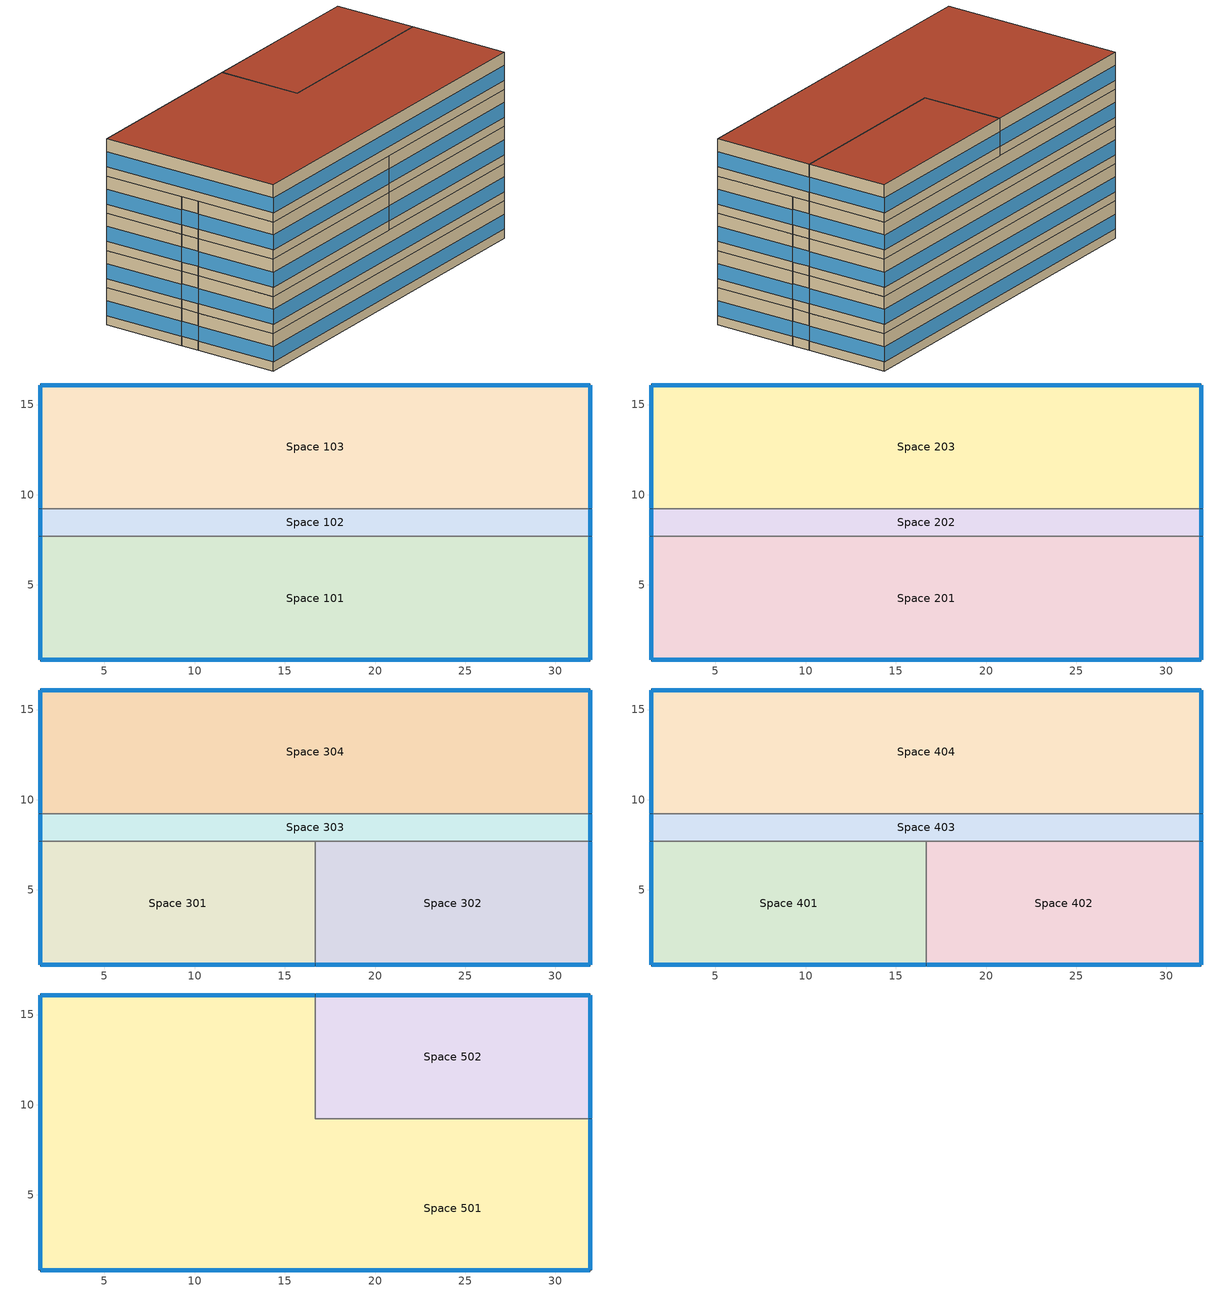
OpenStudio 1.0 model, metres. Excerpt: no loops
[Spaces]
Space 103
 floor ground: 31.93,16.08 31.93,9.22 1.45,9.22 1.45,16.08 z0
 wall outside: 31.93,9.22 31.93,16.08 1.45,16.08 1.45,9.22 z0:3.05
 wall to Space 102: 1.45,9.22 31.93,9.22 z0:3.05
 window: 31.93,9.25 31.93,16.06 / 1.45,16.06 1.45,9.25 z0.76:1.99; 31.9,16.08 1.47,16.08 z0.76:1.98
Space 101
 floor ground: 31.93,7.7 31.93,0.84 1.45,0.84 1.45,7.7 z0
 wall outside: 1.45,7.7 1.45,0.84 31.93,0.84 31.93,7.7 z0:3.05
 wall to Space 102: 31.93,7.7 1.45,7.7 z0:3.05
 window: 1.47,0.84 31.9,0.84 z0.76:1.98; 31.93,0.87 31.93,7.67 / 1.45,7.67 1.45,0.87 z0.76:1.99
Space 102
 floor ground: 31.93,9.22 31.93,7.7 1.45,7.7 1.45,9.22 z0
 wall outside: 31.93,7.7 31.93,9.22 / 1.45,9.22 1.45,7.7 z0:3.05
 window: 31.93,7.72 31.93,9.2 / 1.45,9.2 1.45,7.72 z0.76:2.02
Space 201
 floor to Space 101: 31.93,7.7 31.93,0.84 1.45,0.84 1.45,7.7 z3.05
 wall outside: 1.45,7.7 1.45,0.84 31.93,0.84 31.93,7.7 z3.05:6.1
 wall to Space 202: 31.93,7.7 1.45,7.7 z3.05:6.1
 window: 31.93,0.87 31.93,7.67 / 1.45,7.67 1.45,0.87 z3.81:5.04; 1.47,0.84 31.9,0.84 z3.81:5.03
Space 202
 floor to Space 102: 31.93,9.22 31.93,7.7 1.45,7.7 1.45,9.22 z3.05
 wall outside: 1.45,9.22 1.45,7.7 / 31.93,7.7 31.93,9.22 z3.05:6.1
 wall to Space 203: 31.93,9.22 1.45,9.22 z3.05:6.1
 window: 1.45,9.2 1.45,7.72 / 31.93,7.72 31.93,9.2 z3.81:5.07
Space 203
 floor to Space 103: 31.93,16.08 31.93,9.22 1.45,9.22 1.45,16.08 z3.05
 wall outside: 31.93,9.22 31.93,16.08 1.45,16.08 1.45,9.22 z3.05:6.1
 window: 1.45,16.06 1.45,9.25 / 31.93,9.25 31.93,16.06 z3.81:5.04; 31.9,16.08 1.47,16.08 z3.81:5.03
Space 303
 floor to Space 202: 31.93,9.22 31.93,7.7 1.45,7.7 1.45,9.22 z6.1
 wall outside: 31.93,7.7 31.93,9.22 / 1.45,9.22 1.45,7.7 z6.1:9.14
 wall to Space 304: 31.93,9.22 1.45,9.22 z6.1:9.14
 wall to Space 301: 1.45,7.7 16.69,7.7 z6.1:9.14
 wall to Space 302: 16.69,7.7 31.93,7.7 z6.1:9.14
 window: 31.93,7.72 31.93,9.2 / 1.45,9.2 1.45,7.72 z6.86:8.12
Space 301
 floor to Space 201: 16.69,7.7 16.69,0.84 1.45,0.84 1.45,7.7 z6.1
 wall outside: 1.45,7.7 1.45,0.84 16.69,0.84 z6.1:9.14
 wall to Space 302: 16.69,0.84 16.69,7.7 z6.1:9.14
 window: 1.45,7.67 1.45,0.87 / 1.47,0.84 16.66,0.84 z6.86:8.08
Space 304
 floor to Space 203: 31.93,16.08 31.93,9.22 1.45,9.22 1.45,16.08 z6.1
 wall outside: 31.93,9.22 31.93,16.08 1.45,16.08 1.45,9.22 z6.1:9.14
 window: 1.45,16.06 1.45,9.25 / 31.93,9.25 31.93,16.06 / 31.9,16.08 1.47,16.08 z6.86:8.08
Space 302
 floor to Space 201: 31.93,7.7 31.93,0.84 16.69,0.84 16.69,7.7 z6.1
 wall outside: 16.69,0.84 31.93,0.84 31.93,7.7 z6.1:9.14
 window: 31.93,0.87 31.93,7.67 / 16.71,0.84 31.9,0.84 z6.86:8.08
Space 404
 floor to Space 304: 31.93,16.08 31.93,9.22 1.45,9.22 1.45,16.08 z9.14
 wall outside: 31.93,9.22 31.93,16.08 1.45,16.08 1.45,9.22 z9.14:12.19
 wall to Space 403: 1.45,9.22 31.93,9.22 z9.14:12.19
 window: 31.93,9.25 31.93,16.06 / 31.9,16.08 1.47,16.08 / 1.45,16.06 1.45,9.25 z9.9:11.13
Space 401
 floor to Space 301: 16.69,7.7 16.69,0.84 1.45,0.84 1.45,7.7 z9.14
 wall outside: 1.45,7.7 1.45,0.84 16.69,0.84 z9.14:12.19
 wall to Space 403: 16.69,7.7 1.45,7.7 z9.14:12.19
 wall to Space 402: 16.69,0.84 16.69,7.7 z9.14:12.19
 window: 1.47,0.84 16.66,0.84 / 1.45,7.67 1.45,0.87 z9.9:11.13
Space 403
 floor to Space 303: 31.93,9.22 31.93,7.7 1.45,7.7 1.45,9.22 z9.14
 wall outside: 31.93,7.7 31.93,9.22 / 1.45,9.22 1.45,7.7 z9.14:12.19
 wall to Space 402: 16.69,7.7 31.93,7.7 z9.14:12.19
 window: 31.93,7.72 31.93,9.2 / 1.45,9.2 1.45,7.72 z9.9:11.17
Space 402
 floor to Space 302: 31.93,7.7 31.93,0.84 16.69,0.84 16.69,7.7 z9.14
 wall outside: 16.69,0.84 31.93,0.84 31.93,7.7 z9.14:12.19
 window: 16.71,0.84 31.9,0.84 / 31.93,0.87 31.93,7.67 z9.9:11.13
Space 502
 floor to Space 404: 31.93,16.08 31.93,9.22 16.69,9.22 16.69,16.08 z12.19
 wall outside: 31.93,9.22 31.93,16.08 16.69,16.08 z12.19:15.24
 wall to Space 501: 16.69,16.08 16.69,9.22 31.93,9.22 z12.19:15.24
 window: 31.9,16.08 16.71,16.08 / 31.93,9.25 31.93,16.06 z12.95:14.18
 roof outside: 31.93,9.22 31.93,16.08 16.69,16.08 16.69,9.22 z15.24
Space 501
 floor to Space 404: 16.69,16.08 16.69,9.22 1.45,9.22 1.45,16.08 z12.19
 floor to Space 401: 16.69,7.7 16.69,0.84 1.45,0.84 1.45,7.7 z12.19
 floor to Space 402: 31.93,7.7 31.93,0.84 16.69,0.84 16.69,7.7 z12.19
 floor to Space 403: 31.93,9.22 31.93,7.7 1.45,7.7 1.45,9.22 z12.19
 wall outside: 16.69,16.08 1.45,16.08 1.45,0.84 31.93,0.84 31.93,9.22 z12.19:15.24
 window: 1.47,0.84 31.9,0.84 z12.95:14.17; 1.45,16.06 1.45,0.87 / 16.66,16.08 1.47,16.08 / 31.93,0.87 31.93,9.2 z12.95:14.18
 roof outside: 31.93,0.84 31.93,9.22 16.69,9.22 16.69,16.08 1.45,16.08 1.45,0.84 z15.24
[Schedule:Ruleset]
Name | Default Day Schedule | Summer Design Day Schedule | Winter Design Day Schedule
FullServiceRestaurant_Infil_Half_On | FullServiceRestaurant_Infil_Half_On Default Schedule | FullServiceRestaurant_Infil_Half_On Summer Design Day | FullServiceRestaurant_Infil_Half_On Winter Design Day
FullServiceRestaurant_Bldg_Equip | FullServiceRestaurant_Bldg_Equip Default Schedule | FullServiceRestaurant_Bldg_Equip Summer Design Day | FullServiceRestaurant_Bldg_Equip Winter Design Day
FullServiceRestaurant_Bldg_Occ | FullServiceRestaurant_Bldg_Occ Default Schedule | FullServiceRestaurant_Bldg_Occ Summer Design Day | FullServiceRestaurant_Bldg_Occ Winter Design Day
SuperMarket_Infil_Half_On 3 | SuperMarket_Infil_Half_On Default Schedule 3 | SuperMarket_Infil_Half_On Summer Design Day 3 | SuperMarket_Infil_Half_On Winter Design Day 3
SuperMarket_Bldg_Occ 3 | SuperMarket_Bldg_Occ Default Schedule 3 | SuperMarket_Bldg_Occ Summer Design Day 3 | SuperMarket_Bldg_Occ Winter Design Day 3
SuperMarket_Bldg_Equip 4 | SuperMarket_Bldg_Equip Default Schedule 4 | SuperMarket_Bldg_Equip Summer Design Day 4 | SuperMarket_Bldg_Equip Winter Design Day 4
SuperMarket_Bldg_Light 3 | SuperMarket_Bldg_Light Default Schedule 3 | SuperMarket_Bldg_Light Summer Design Day 3 | SuperMarket_Bldg_Light Winter Design Day 3
[Schedule:Day]
LargeHotel Bldg Occ Rule 2 Day Schedule: 6, 0, 0.9, 7, 0, 0.7, 9, 0, 0.5, 17, 0, 0.3, 18, 0, 0.5, 21, 0, 0.6, 24, 0, 0.7
LargeHotel Bldg Occ Rule 1 Day Schedule: 8, 0, 0.7, 11, 0, 0.5, 13, 0, 0.3, 16, 0, 0.2, 17, 0, 0.3, 19, 0, 0.4, 21, 0, 0.6, 24, 0, 0.8
LargeHotel GuestRoom Occ Rule 1 Day Schedule: 6, 0, 0.65, 7, 0, 0.5, 9, 0, 0.34, 17, 0, 0.2, 18, 0, 0.34, 19, 0, 0.35, 21, 0, 0.65, 24, 0, 0.5
LargeHotel Bldg Equip Rule 2 Day Schedule: 2, 0, 0.3, 6, 0, 0.2, 8, 0, 0.4, 10, 0, 0.5, 11, 0, 0.4, 18, 0, 0.35, 19, 0, 0.7, 22, 0, 0.8, 23, 0, 0.7, 24, 0, 0.4
LargeHotel Bldg Equip Rule 1 Day Schedule: 2, 0, 0.4, 6, 0, 0.3, 7, 0, 0.4, 9, 0, 0.5, 13, 0, 0.4, 18, 0, 0.3, 19, 0, 0.6, 20, 0, 0.8, 21, 0, 0.9, 22, 0, 0.7, 23, 0, 0.6, 24, 0, 0.4
LargeHotel Lobby Occ Rule 1 Day Schedule: 6, 0, 0.1, 7, 0, 0.3, 10, 0, 0.7, 22, 0, 0.2, 24, 0, 0.1
LargeHotel Bldg Light Rule 2 Day Schedule: 2, 0, 0.2, 6, 0, 0.1, 8, 0, 0.3, 10, 0, 0.4, 11, 0, 0.3, 18, 0, 0.25, 19, 0, 0.6, 22, 0, 0.7, 23, 0, 0.6, 24, 0, 0.3
LargeHotel Bldg Light Rule 1 Day Schedule: 2, 0, 0.3, 6, 0, 0.2, 7, 0, 0.3, 9, 0, 0.4, 13, 0, 0.3, 18, 0, 0.2, 19, 0, 0.5, 20, 0, 0.7, 21, 0, 0.8, 22, 0, 0.6, 23, 0, 0.5, 24, 0, 0.3
LargeHotel GuestRoom Equip Rule 1 Day Schedule: 6, 0, 0.2, 7, 0, 0.3, 8, 0, 0.62, 9, 0, 0.9, 10, 0, 0.62, 17, 0, 0.29, 18, 0, 0.43, 19, 0, 0.51, 20, 0, 0.49, 21, 0, 0.66, 22, 0, 0.7, 23, 0, 0.35, 24, 0, 0.2
FullServiceRestaurant_Bldg_Occ Rule 2 Day Schedule; FullServiceRestaurant_Bldg_Occ Rule 2 Day Schedule 1: 1, 0, 0.05, 6, 0, 0, 7, 0, 0.05, 9, 0, 0.5, 10, 0, 0.4, 11, 0, 0.2, 12, 0, 0.45, 14, 0, 0.5, 15, 0, 0.35, 18, 0, 0.3, 19, 0, 0.7, 20, 0, 0.9, 21, 0, 0.7, 22, 0, 0.65, 23, 0, 0.55, 24, 0, 0.35
FullServiceRestaurant_Activity Summer Design Day; FullServiceRestaurant_Activity Default Schedule; FullServiceRestaurant_Activity Winter Design Day; SuperMarket_Activity Default Schedule 3; SuperMarket_Activity Summer Design Day 3; SuperMarket_Activity Winter Design Day 3: 24, 0, 120
FullServiceRestaurant_Bldg_Equip Winter Design Day; FullServiceRestaurant_Bldg_Light Winter Design Day; FullServiceRestaurant_Bldg_Occ Winter Design Day; SuperMarket_Bldg_Equip Winter Design Day 4; SuperMarket_Bldg_Occ Winter Design Day 3; SuperMarket_Bldg_Light Winter Design Day 3; Medium Office_Bldg_Occ Rule 1 Day Schedule: 24, 0, 0
FullServiceRestaurant_Bldg_Light Summer Design Day; FullServiceRestaurant_Bldg_Occ Summer Design Day; SuperMarket_Bldg_Light Summer Design Day 3; SuperMarket_Bldg_Occ Summer Design Day 3; SuperMarket_Bldg_Equip Summer Design Day 4; SuperMarket_Infil_Half_On Winter Design Day 3; Medium Office_Infil_Quarter_On Rule 1 Day Schedule: 24, 0, 1
FullServiceRestaurant_Infil_Half_On Winter Design Day; FullServiceRestaurant_Infil_Half_On Rule 2 Day Schedule; FullServiceRestaurant_Infil_Half_On Default Schedule; FullServiceRestaurant_Infil_Half_On Summer Design Day; FullServiceRestaurant_Infil_Half_On Rule 1 Day Schedule; FullServiceRestaurant_Infil_Half_On Rule 2 Day Schedule 1; FullServiceRestaurant_Infil_Half_On Rule 1 Day Schedule 1: 5, 0, 1, 24, 0, 0.5
FullServiceRestaurant_Bldg_Occ Rule 1 Day Schedule; FullServiceRestaurant_Bldg_Occ Rule 1 Day Schedule 1: 1, 0, 0.05, 6, 0, 0, 7, 0, 0.05, 9, 0, 0.5, 11, 0, 0.2, 12, 0, 0.3, 14, 0, 0.5, 15, 0, 0.3, 16, 0, 0.2, 17, 0, 0.25, 18, 0, 0.35, 19, 0, 0.55, 20, 0, 0.65, 21, 0, 0.7, 22, 0, 0.35, 24, 0, 0.2
FullServiceRestaurant_Bldg_Equip Summer Design Day: 24, 0, 0.35
FullServiceRestaurant_Bldg_Equip Rule 1 Day Schedule; FullServiceRestaurant_Bldg_Equip Default Schedule; FullServiceRestaurant_Bldg_Equip Rule 1 Day Schedule 1: 6, 0, 0.1, 7, 0, 0.25, 9, 0, 0.35, 10, 0, 0.25, 13, 0, 0.35, 16, 0, 0.25, 19, 0, 0.35, 24, 0, 0.25
FullServiceRestaurant_Bldg_Light Default Schedule: 1, 0, 0.45, 5, 0, 0.15, 6, 0, 0.45, 24, 0, 0.9
FullServiceRestaurant_Bldg_Occ Default Schedule: 1, 0, 0.05, 5, 0, 0, 6, 0, 0.05, 7, 0, 0.1, 10, 0, 0.4, 11, 0, 0.2, 12, 0, 0.5, 13, 0, 0.8, 14, 0, 0.7, 15, 0, 0.4, 16, 0, 0.2, 17, 0, 0.25, 18, 0, 0.5, 21, 0, 0.8, 22, 0, 0.5, 23, 0, 0.35, 24, 0, 0.2
FullServiceRestaurant_Gas_Equip Rule 1 Day Schedule: 5, 0, 0.02, 6, 0, 0.05, 7, 0, 0.1, 8, 0, 0.15, 9, 0, 0.2, 10, 0, 0.15, 13, 0, 0.25, 14, 0, 0.2, 15, 0, 0.15, 16, 0, 0.2, 19, 0, 0.3, 21, 0, 0.2, 22, 0, 0.15, 23, 0, 0.1, 24, 0, 0.05
SuperMarket_Bldg_Light Rule 2 Day Schedule 3: 6, 0, 0.05, 8, 0, 0.1, 9, 0, 0.3, 10, 0, 0.6, 18, 0, 0.9, 19, 0, 0.5, 21, 0, 0.3, 22, 0, 0.1, 24, 0, 0.05
SuperMarket_Bldg_Light Default Schedule 3: 6, 0, 0.05, 8, 0, 0.2, 9, 0, 0.5, 18, 0, 0.9, 20, 0, 0.6, 21, 0, 0.5, 22, 0, 0.2, 24, 0, 0.05
SuperMarket_Bldg_Occ Default Schedule 3: 6, 0, 0, 8, 0, 0.1, 9, 0, 0.2, 11, 0, 0.5, 15, 0, 0.7, 16, 0, 0.8, 17, 0, 0.7, 19, 0, 0.5, 22, 0, 0.3, 24, 0, 0
SuperMarket_Infil_Half_On Rule 2 Day Schedule 3; SuperMarket_Infil_Half_On Default Schedule 3; SuperMarket_Infil_Half_On Summer Design Day 3: 6, 0, 1, 22, 0, 0.5, 24, 0, 1
SuperMarket_Bldg_Equip Default Schedule 4: 6, 0, 0.2, 8, 0, 0.4, 9, 0, 0.7, 18, 0, 0.9, 20, 0, 0.8, 21, 0, 0.7, 22, 0, 0.4, 24, 0, 0.2
SuperMarket_Bldg_Occ Rule 1 Day Schedule 3: 6, 0, 0, 10, 0, 0.1, 12, 0, 0.2, 17, 0, 0.4, 18, 0, 0.2, 22, 0, 0.1, 24, 0, 0
SuperMarket_Infil_Half_On Rule 1 Day Schedule 3: 8, 0, 1, 17, 0, 0.5, 24, 0, 1
SuperMarket_Bldg_Equip Rule 1 Day Schedule 4: 6, 0, 0.15, 10, 0, 0.3, 12, 0, 0.6, 17, 0, 0.8, 18, 0, 0.6, 22, 0, 0.4, 24, 0, 0.15
SuperMarket_Bldg_Occ Rule 2 Day Schedule 3: 6, 0, 0, 8, 0, 0.1, 9, 0, 0.2, 10, 0, 0.5, 11, 0, 0.6, 17, 0, 0.8, 18, 0, 0.6, 21, 0, 0.2, 22, 0, 0.1, 24, 0, 0
SuperMarket_Bldg_Equip Rule 2 Day Schedule 4: 6, 0, 0.15, 8, 0, 0.3, 9, 0, 0.5, 10, 0, 0.8, 18, 0, 0.9, 19, 0, 0.7, 21, 0, 0.5, 22, 0, 0.3, 24, 0, 0.15
SuperMarket_Bldg_Light Rule 1 Day Schedule 3: 6, 0, 0.05, 10, 0, 0.1, 12, 0, 0.4, 17, 0, 0.6, 18, 0, 0.4, 22, 0, 0.2, 24, 0, 0.05
Medium Office_Bldg_Light Rule 2 Day Schedule: 6, 0, 0.05, 8, 0, 0.1, 14, 0, 0.5, 17, 0, 0.15, 24, 0, 0.05
Medium Office_Bldg_Equip Rule 2 Day Schedule: 6, 0, 0.3, 8, 0, 0.4, 14, 0, 0.5, 17, 0, 0.35, 24, 0, 0.3
Medium Office_Bldg_Light Rule 1 Day Schedule: 24, 0, 0.05
Medium Office_Bldg_Equip Rule 1 Day Schedule: 24, 0, 0.3
Medium Office_Bldg_Occ Rule 2 Day Schedule: 6, 0, 0, 8, 0, 0.1, 14, 0, 0.5, 17, 0, 0.1, 24, 0, 0
Medium Office_Infil_Quarter_On Rule 2 Day Schedule: 6, 0, 1, 18, 0, 0.25, 24, 0, 1
Medium Office ClgSetp Rule 1 Day Schedule; Medium Office ClgSetp Rule 1 Day Schedule 1; Medium Office ClgSetp Rule 1 Day Schedule 2; Medium Office ClgSetp Rule 1 Day Schedule 3; Medium Office ClgSetp Rule 1 Day Schedule 4: 24, 0, 26.7
Medium Office ClgSetp Rule 2 Day Schedule; Medium Office ClgSetp Rule 2 Day Schedule 1; Medium Office ClgSetp Rule 2 Day Schedule 2; Medium Office ClgSetp Rule 2 Day Schedule 3; Medium Office ClgSetp Rule 2 Day Schedule 4: 6, 0, 26.7, 18, 0, 24, 24, 0, 26.7
Medium Office HtgSetp Rule 1 Day Schedule; Medium Office HtgSetp Rule 1 Day Schedule 1; Medium Office HtgSetp Rule 1 Day Schedule 2; Medium Office HtgSetp Rule 1 Day Schedule 3; Medium Office HtgSetp Rule 1 Day Schedule 4: 24, 0, 15.6
Medium Office HtgSetp Rule 2 Day Schedule; Medium Office HtgSetp Rule 2 Day Schedule 1; Medium Office HtgSetp Rule 2 Day Schedule 2; Medium Office HtgSetp Rule 2 Day Schedule 3; Medium Office HtgSetp Rule 2 Day Schedule 4: 6, 0, 15.6, 18, 0, 21, 24, 0, 15.6
[Schedule:Rule] Date Specification Type=DateRange; Start Month=1; Start Day=1; End Month=12; End Day=31
Name | Schedule Ruleset | Rule Order | Day Schedule | Apply Sunday | Apply Monday | Apply Tuesday | Apply Wednesday | Apply Thursday | Apply Friday | Apply Saturday
FullServiceRestaurant_Bldg_Occ Rule 2 | FullServiceRestaurant_Bldg_Occ | 1 | FullServiceRestaurant_Bldg_Occ Rule 2 Day Schedule | No | No | No | No | No | No | Yes
FullServiceRestaurant_Bldg_Equip Rule 1 | FullServiceRestaurant_Bldg_Equip | 0 | FullServiceRestaurant_Bldg_Equip Rule 1 Day Schedule | Yes | Yes | Yes | Yes | Yes | Yes | No
FullServiceRestaurant_Bldg_Occ Rule 1 | FullServiceRestaurant_Bldg_Occ | 0 | FullServiceRestaurant_Bldg_Occ Rule 1 Day Schedule | Yes | No | No | No | No | No | No
FullServiceRestaurant_Infil_Half_On Rule 2 | FullServiceRestaurant_Infil_Half_On | 1 | FullServiceRestaurant_Infil_Half_On Rule 2 Day Schedule | No | No | No | No | No | No | Yes
FullServiceRestaurant_Infil_Half_On Rule 1 | FullServiceRestaurant_Infil_Half_On | 0 | FullServiceRestaurant_Infil_Half_On Rule 1 Day Schedule | Yes | No | No | No | No | No | No
SuperMarket_Infil_Half_On Rule 8 | SuperMarket_Infil_Half_On 3 | 1 | SuperMarket_Infil_Half_On Rule 2 Day Schedule 3 | No | No | No | No | No | No | Yes
SuperMarket_Infil_Half_On Rule 7 | SuperMarket_Infil_Half_On 3 | 0 | SuperMarket_Infil_Half_On Rule 1 Day Schedule 3 | Yes | No | No | No | No | No | No
SuperMarket_Bldg_Occ Rule 8 | SuperMarket_Bldg_Occ 3 | 0 | SuperMarket_Bldg_Occ Rule 1 Day Schedule 3 | Yes | No | No | No | No | No | No
SuperMarket_Bldg_Light Rule 7 | SuperMarket_Bldg_Light 3 | 1 | SuperMarket_Bldg_Light Rule 2 Day Schedule 3 | No | No | No | No | No | No | Yes
SuperMarket_Bldg_Occ Rule 7 | SuperMarket_Bldg_Occ 3 | 1 | SuperMarket_Bldg_Occ Rule 2 Day Schedule 3 | No | No | No | No | No | No | Yes
SuperMarket_Bldg_Equip Rule 10 | SuperMarket_Bldg_Equip 4 | 0 | SuperMarket_Bldg_Equip Rule 1 Day Schedule 4 | Yes | No | No | No | No | No | No
SuperMarket_Bldg_Equip Rule 9 | SuperMarket_Bldg_Equip 4 | 1 | SuperMarket_Bldg_Equip Rule 2 Day Schedule 4 | No | No | No | No | No | No | Yes
SuperMarket_Bldg_Light Rule 8 | SuperMarket_Bldg_Light 3 | 0 | SuperMarket_Bldg_Light Rule 1 Day Schedule 3 | Yes | No | No | No | No | No | No
